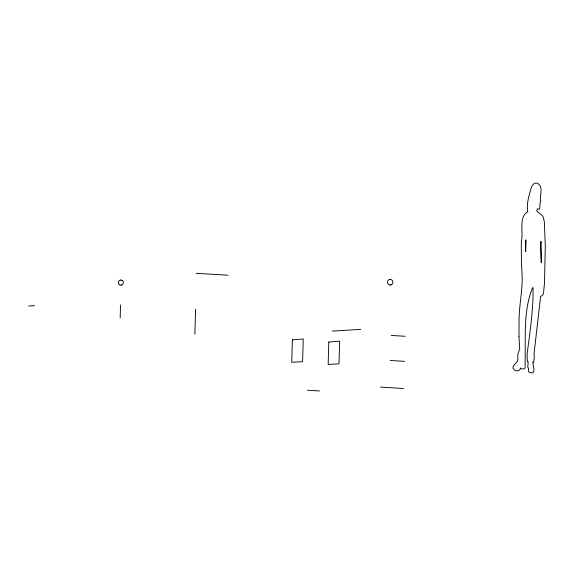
<?xml version="1.0" encoding="UTF-8"?>
<svg xmlns="http://www.w3.org/2000/svg" width="574" height="574" viewBox="0 0 574 574"><rect width="100%" height="100%" fill="white"/><g stroke="black" fill="none" stroke-linecap="round" stroke-linejoin="round"><path stroke-width="0.86" d="M120.174 317.924L120.54 304.894M194.873 334.176L195.562 309.329M389.466 279.495C386.639 280.083 386.854 284.611 389.724 284.926M121.753 284.977C123.74 284.338 123.977 281.289 122.111 280.349M391.174 284.79C393.786 283.965 393.369 279.739 390.65 279.445M121.745 284.984L121.136 285.127M391.167 284.79L390.636 284.934M389.473 279.495L390.184 279.402M120.432 280.047C117.857 280.32 117.541 284.352 120.045 285.02M120.44 280.047L120.849 280.019M390.621 284.934L390.191 284.969M28.7 306.042L34.569 305.612M332.296 331.119L360.773 329.368M307.485 390.241L319.531 390.944M196.114 273.317L228.172 275.211M391.217 335.446L405.179 336.271M390.198 360.501L404.476 361.347M380.462 387.127L403.716 388.498M120.562 285.127L120.052 285.02M121.401 280.076L122.111 280.349M518.961 336.335L519.714 349.136L517.856 353.907L517.77 360.207C517.131 363.651 512.195 364.619 512.998 368.479L515.251 370.531L517.755 370.926L519.714 369.893L520.718 367.991L521.35 368.903L523.897 368.86L524.923 368.142L525.174 366.944L525.145 360.285C525.698 335.991 523.215 310.778 532.593 287.639L533.045 287.768L533.002 298.207C532.206 317.013 529.544 335.474 527.09 354.129L527.284 360.931L527.499 361.72L527.965 361.276L528.116 363.902L527.707 366.93L528.546 368.544L528.525 371.679L529.996 372.598L532.744 372.978C535.686 370.137 532.414 365.502 532.93 362L533.59 362.739L534.308 357.143L534.035 353.742L540.636 296.32L542.373 295.588L543.47 293.536L544.496 282.982L545.3 246.059L544.36 222.088L543.399 217.539L542.294 215.623L536.683 210.995L537.422 208.721L539.065 209.302L539.675 208.721L540.227 201.768L540.837 201.524C538.943 195.555 544.511 186.191 536.805 183.056C533.856 182.589 531.926 185.553 531.151 187.992C529.07 195.576 526.43 203.383 527.649 211.34L527.915 211.627C518.057 217.338 523.811 232.535 521.314 241.64C521.314 252.546 521.307 263.581 522.103 274.58C522.871 290.501 518.767 306.286 519.068 322.251L518.961 336.335M525.712 244.165L525.655 251.663L525.87 239.889L525.712 244.165M292.381 339.858L291.757 362.294L302.577 361.67L303.266 339.004L292.381 339.858M328.794 342.011L328.17 364.447L338.99 363.823L339.679 341.157L328.794 342.011M540.622 245.32L541.296 262.691L540.995 241.317L540.622 245.32"/></g></svg>
